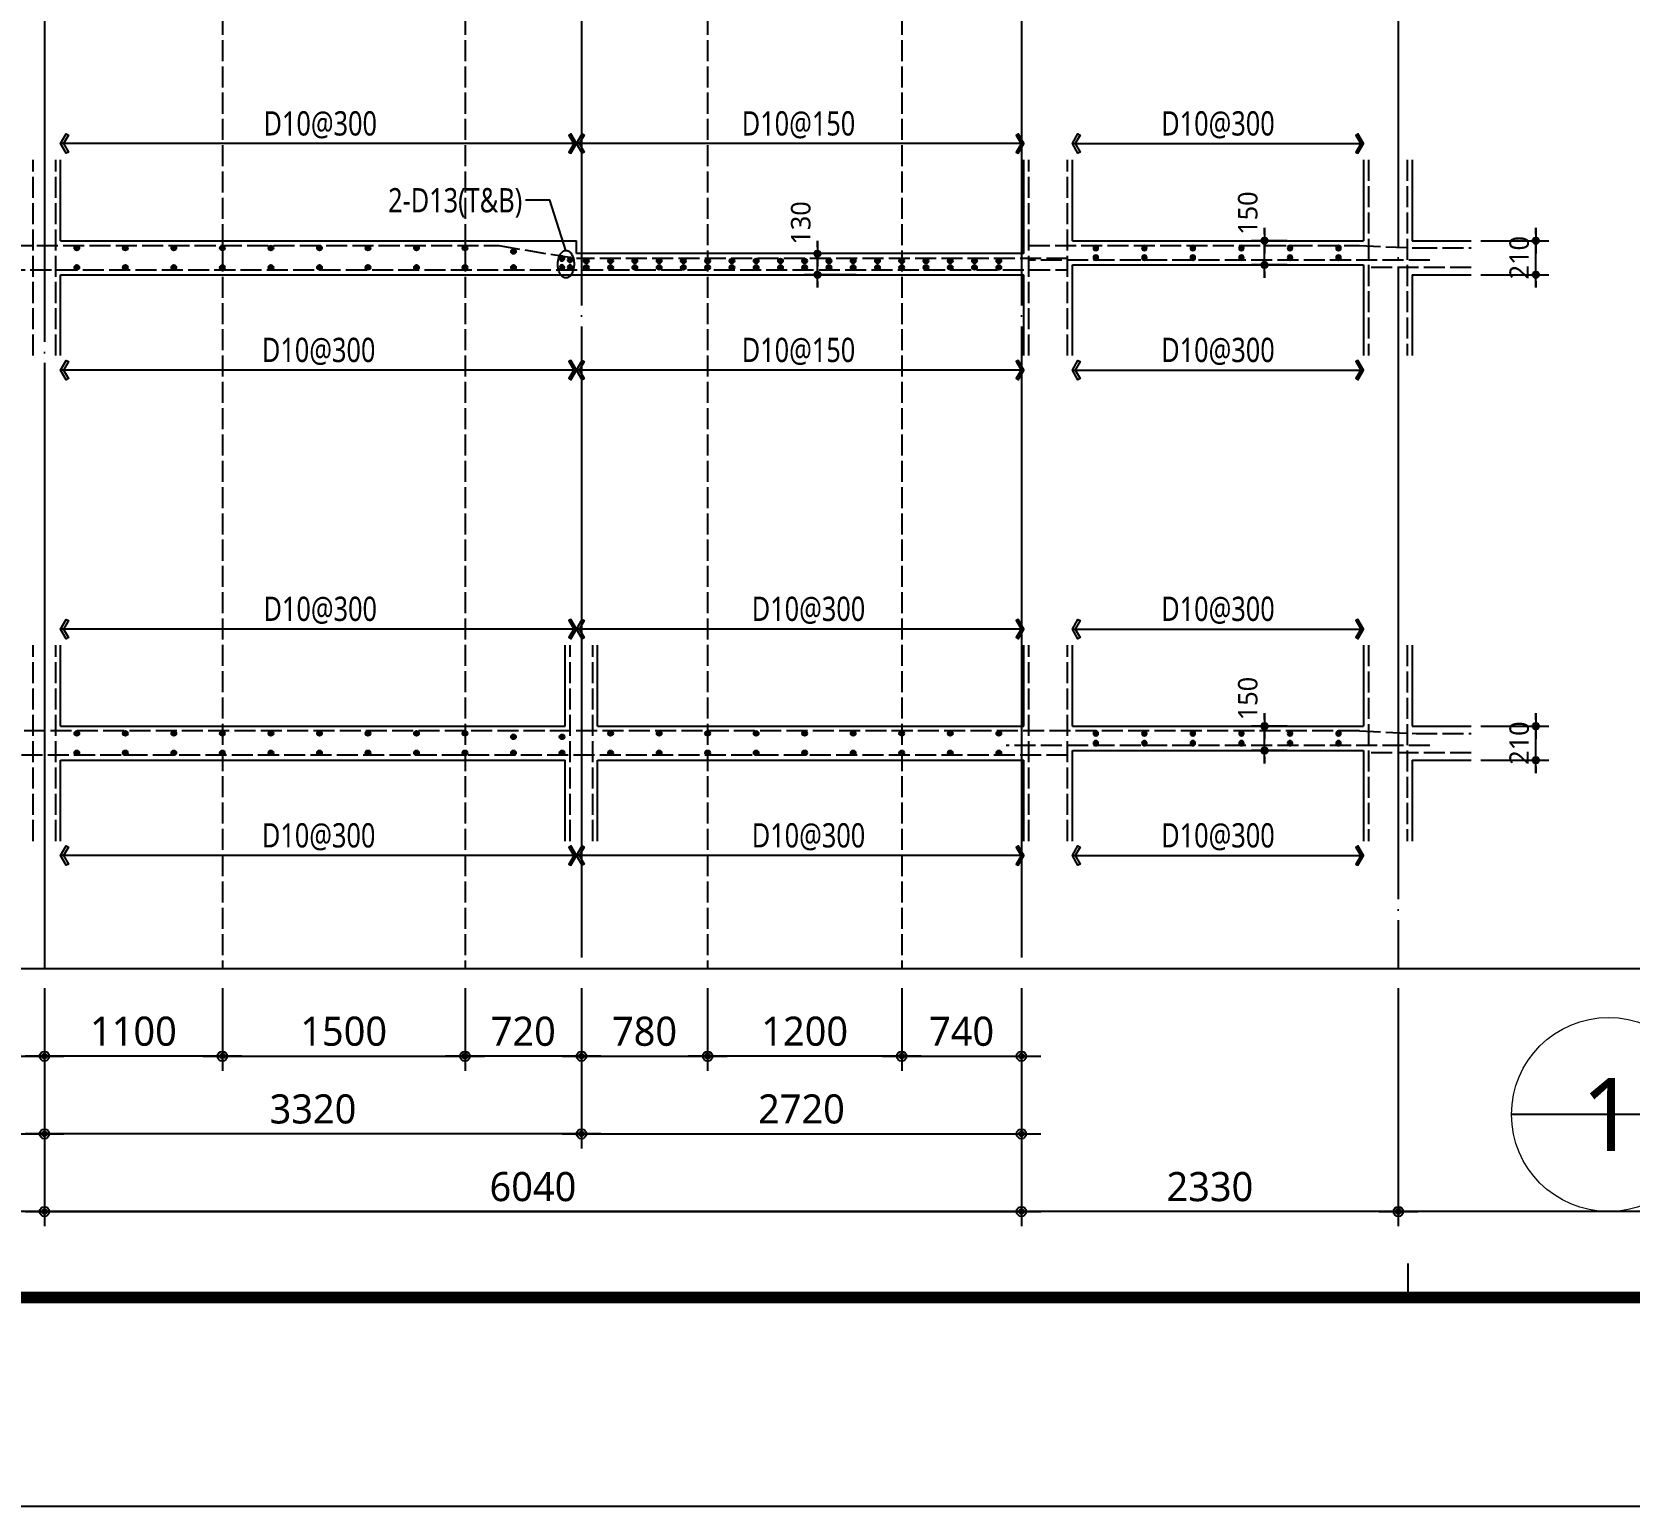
# Model space of a CAD drawing. Header units: millimetres. Extents: x 350420 to 672135, y -312840 to -44390.
# Drawn here: x 376323 to 386196, y -312840 to -303730 of the extents above; entities that cross this region are included whole.
import ezdxf
from ezdxf.enums import TextEntityAlignment as Align
from ezdxf.xclip import XClip

# ---------------------------------------------------------------- set-up
doc = ezdxf.new("R2010")
doc.units = ezdxf.units.MM
doc.header["$LTSCALE"] = 65
doc.header["$XCLIPFRAME"] = 0
doc.linetypes.add('CEN', pattern=[62, 60, -1, 0, -1])
doc.linetypes.add('HID', pattern=[2.5, 2, -0.5])
doc.layers.get('Defpoints').update_dxf_attribs({"color": 145})
for name, color, linetype in [('BAR', 2, 'Continuous'), ('BAR1', 3, 'Continuous'), ('BAR2', 3, 'HID'), ('BARR', 1, 'Continuous'), ('CEN', 1, 'CEN'), ('CEN1', 173, 'HID'), ('DIM', 7, 'Continuous'), ('FORM_고양장항A-1BL-S-성능$0$FORM', 7, 'Continuous'), ('LEADER', 7, 'Continuous'), ('T', 6, 'Continuous'), ('T1', 1, 'Continuous'), ('단면', 4, 'Continuous')]:
    doc.layers.add(name, color=color, linetype=linetype)
for name, color, linetype, plot in [('DEFPOINT', 144, 'Continuous', False), ('FORM_고양장항A-1BL-S-성능$0$DEFPOINT', 144, 'Continuous', False), ('XS-구조평면$0$GRID', 166, 'Continuous', False)]:
    doc.layers.add(name, color=color, linetype=linetype, plot=plot)
doc.layers.add('TEXT', color=3, linetype='Continuous', lineweight=9)
doc.styles.add('맑은고딕', font='malgun.ttf')
doc.dimstyles.new('DIM_40', dxfattribs={"dimscale": 40, "dimtxt": 3, "dimasz": 1, "dimexe": 2, "dimexo": 1.5, "dimgap": 1, "dimtad": 1, "dimdec": 0, "dimzin": 0, "dimdsep": 46, "dimtxsty": '맑은고딕', "dimblk1": 'DIMDOT', "dimblk2": 'DIMDOT', "dimsah": 1, "dimcen": 0.09, "dimdle": 2, "dimclrd": 7, "dimclre": 7, "dimclrt": 6, "dimadec": 0, "dimazin": 0, "dimtfac": 1, "dimtdec": 0, "dimtix": 1, "dimtmove": 2, "dimatfit": 3, "dimldrblk": 'DIMDOT', "dimfxl": 0, "dimtolj": 1, "dimtzin": 0, "dimarcsym": 0})
doc.dimstyles.new('DIM_60', dxfattribs={"dimscale": 60, "dimtxt": 3, "dimasz": 1, "dimexe": 1.5, "dimexo": 2, "dimgap": 1, "dimtad": 1, "dimdec": 0, "dimzin": 0, "dimdsep": 46, "dimtxsty": '맑은고딕', "dimblk1": 'DIMDOT', "dimblk2": 'DIMDOT', "dimsah": 1, "dimcen": 0.09, "dimdle": 2, "dimclrd": 7, "dimclre": 7, "dimclrt": 3, "dimadec": 0, "dimazin": 0, "dimtfac": 1, "dimtdec": 0, "dimtix": 1, "dimtmove": 2, "dimatfit": 3, "dimldrblk": 'DIMDOT', "dimfxl": 0, "dimtolj": 1, "dimtzin": 0, "dimarcsym": 0})

# ---------------------------------------------------------------- blocks, each defined once
blk = doc.blocks.new('XS-구조평면', base_point=(1093552.5, 0))
at = {"layer": 'XS-구조평면$0$GRID'}
blk.add_line((160000, 0), (160000, 560000), dxfattribs=at)
blk = doc.blocks.new('DIMDOT')
at = {"layer": 'DIM', "linetype": 'Continuous'}
blk.add_line((-2, 0), (2, 0), dxfattribs=at)
for radius in [0.5, 0.25]:
    blk.add_circle((0, 0), radius, dxfattribs=at)
blk = doc.blocks.new('*D1595')
at = {"layer": 'Defpoints', "color": 0, "linetype": 'Continuous', "transparency": 16777216}
for p in [(370360, -309520), (376400, -309520), (370360, -311020)]:
    blk.add_point(p, dxfattribs=at)
at = {"layer": 'DIM', "color": 7, "linetype": 'Continuous', "lineweight": -2, "transparency": 16777216}
for p, q in [((370360, -309640), (370360, -311110)), ((376400, -309640), (376400, -311110)), ((376340, -311020), (370420, -311020))]:
    blk.add_line(p, q, dxfattribs=at)
at = {"layer": 'DIM', "color": 7, "linetype": 'Continuous', "lineweight": -2, "transparency": 16777216, "xscale": 60, "yscale": 60, "zscale": 60, "rotation": 180}
blk.add_blockref('DIMDOT', (370360, -311020), dxfattribs=at)
at = {"layer": 'DIM', "color": 7, "linetype": 'Continuous', "lineweight": -2, "transparency": 16777216, "xscale": 60, "yscale": 60, "zscale": 60}
blk.add_blockref('DIMDOT', (376400, -311020), dxfattribs=at)
at = {"layer": 'DIM', "color": 3, "linetype": 'Continuous', "transparency": 16777216, "insert": (373380, -310867), "char_height": 180, "attachment_point": 5, "style": '맑은고딕'}
blk.add_mtext('\\A1;6040', dxfattribs=at)
blk = doc.blocks.new('*D1597')
at = {"layer": 'Defpoints', "color": 0, "linetype": 'Continuous', "transparency": 16777216}
for p in [(373080, -309520), (376400, -309520), (376400, -310540)]:
    blk.add_point(p, dxfattribs=at)
at = {"layer": 'DIM', "color": 7, "linetype": 'Continuous', "lineweight": -2, "transparency": 16777216}
for p, q in [((373080, -309640), (373080, -310630)), ((376400, -309640), (376400, -310630)), ((373140, -310540), (376340, -310540))]:
    blk.add_line(p, q, dxfattribs=at)
at = {"layer": 'DIM', "color": 7, "linetype": 'Continuous', "lineweight": -2, "transparency": 16777216, "xscale": 60, "yscale": 60, "zscale": 60, "rotation": 180}
blk.add_blockref('DIMDOT', (373080, -310540), dxfattribs=at)
at = {"layer": 'DIM', "color": 7, "linetype": 'Continuous', "lineweight": -2, "transparency": 16777216, "xscale": 60, "yscale": 60, "zscale": 60}
blk.add_blockref('DIMDOT', (376400, -310540), dxfattribs=at)
at = {"layer": 'DIM', "color": 3, "linetype": 'Continuous', "transparency": 16777216, "insert": (374740, -310387), "char_height": 180, "attachment_point": 5, "style": '맑은고딕'}
blk.add_mtext('\\A1;3320', dxfattribs=at)
blk = doc.blocks.new('*D1598')
at = {"layer": 'Defpoints', "color": 0, "linetype": 'Continuous', "transparency": 16777216}
for p in [(376400, -309520), (382440, -309520), (382440, -311020)]:
    blk.add_point(p, dxfattribs=at)
at = {"layer": 'DIM', "color": 7, "linetype": 'Continuous', "lineweight": -2, "transparency": 16777216}
for p, q in [((376400, -309640), (376400, -311110)), ((382440, -309640), (382440, -311110)), ((376460, -311020), (382380, -311020))]:
    blk.add_line(p, q, dxfattribs=at)
at = {"layer": 'DIM', "color": 7, "linetype": 'Continuous', "lineweight": -2, "transparency": 16777216, "xscale": 60, "yscale": 60, "zscale": 60, "rotation": 180}
blk.add_blockref('DIMDOT', (376400, -311020), dxfattribs=at)
at = {"layer": 'DIM', "color": 7, "linetype": 'Continuous', "lineweight": -2, "transparency": 16777216, "xscale": 60, "yscale": 60, "zscale": 60}
blk.add_blockref('DIMDOT', (382440, -311020), dxfattribs=at)
at = {"layer": 'DIM', "color": 3, "linetype": 'Continuous', "transparency": 16777216, "insert": (379420, -310867), "char_height": 180, "attachment_point": 5, "style": '맑은고딕'}
blk.add_mtext('\\A1;6040', dxfattribs=at)
blk = doc.blocks.new('*D1599')
at = {"layer": 'Defpoints', "color": 0, "linetype": 'Continuous', "transparency": 16777216}
for p in [(379720, -309520), (382440, -309520), (382440, -310540)]:
    blk.add_point(p, dxfattribs=at)
at = {"layer": 'DIM', "color": 7, "linetype": 'Continuous', "lineweight": -2, "transparency": 16777216}
for p, q in [((379720, -309640), (379720, -310630)), ((382440, -309640), (382440, -310630)), ((379780, -310540), (382380, -310540))]:
    blk.add_line(p, q, dxfattribs=at)
at = {"layer": 'DIM', "color": 7, "linetype": 'Continuous', "lineweight": -2, "transparency": 16777216, "xscale": 60, "yscale": 60, "zscale": 60, "rotation": 180}
blk.add_blockref('DIMDOT', (379720, -310540), dxfattribs=at)
at = {"layer": 'DIM', "color": 7, "linetype": 'Continuous', "lineweight": -2, "transparency": 16777216, "xscale": 60, "yscale": 60, "zscale": 60}
blk.add_blockref('DIMDOT', (382440, -310540), dxfattribs=at)
at = {"layer": 'DIM', "color": 3, "linetype": 'Continuous', "transparency": 16777216, "insert": (381080, -310387), "char_height": 180, "attachment_point": 5, "style": '맑은고딕'}
blk.add_mtext('\\A1;2720', dxfattribs=at)
blk = doc.blocks.new('*D1600')
at = {"layer": 'Defpoints', "color": 0, "linetype": 'Continuous', "transparency": 16777216}
for p in [(376400, -309520), (379720, -309520), (376400, -310540)]:
    blk.add_point(p, dxfattribs=at)
at = {"layer": 'DIM', "color": 7, "linetype": 'Continuous', "lineweight": -2, "transparency": 16777216}
for p, q in [((376400, -309640), (376400, -310630)), ((379720, -309640), (379720, -310630)), ((379660, -310540), (376460, -310540))]:
    blk.add_line(p, q, dxfattribs=at)
at = {"layer": 'DIM', "color": 7, "linetype": 'Continuous', "lineweight": -2, "transparency": 16777216, "xscale": 60, "yscale": 60, "zscale": 60, "rotation": 180}
blk.add_blockref('DIMDOT', (376400, -310540), dxfattribs=at)
at = {"layer": 'DIM', "color": 7, "linetype": 'Continuous', "lineweight": -2, "transparency": 16777216, "xscale": 60, "yscale": 60, "zscale": 60}
blk.add_blockref('DIMDOT', (379720, -310540), dxfattribs=at)
at = {"layer": 'DIM', "color": 3, "linetype": 'Continuous', "transparency": 16777216, "insert": (378060, -310387), "char_height": 180, "attachment_point": 5, "style": '맑은고딕'}
blk.add_mtext('\\A1;3320', dxfattribs=at)
blk = doc.blocks.new('*D1601')
at = {"layer": 'Defpoints', "color": 0, "linetype": 'Continuous', "transparency": 16777216}
for p in [(382440, -309520), (384770, -309520), (382440, -311020)]:
    blk.add_point(p, dxfattribs=at)
at = {"layer": 'DIM', "color": 7, "linetype": 'Continuous', "lineweight": -2, "transparency": 16777216}
for p, q in [((382440, -309640), (382440, -311110)), ((384770, -309640), (384770, -311110)), ((384710, -311020), (382500, -311020))]:
    blk.add_line(p, q, dxfattribs=at)
at = {"layer": 'DIM', "color": 7, "linetype": 'Continuous', "lineweight": -2, "transparency": 16777216, "xscale": 60, "yscale": 60, "zscale": 60, "rotation": 180}
blk.add_blockref('DIMDOT', (382440, -311020), dxfattribs=at)
at = {"layer": 'DIM', "color": 7, "linetype": 'Continuous', "lineweight": -2, "transparency": 16777216, "xscale": 60, "yscale": 60, "zscale": 60}
blk.add_blockref('DIMDOT', (384770, -311020), dxfattribs=at)
at = {"layer": 'DIM', "color": 3, "linetype": 'Continuous', "transparency": 16777216, "insert": (383605, -310867), "char_height": 180, "attachment_point": 5, "style": '맑은고딕'}
blk.add_mtext('\\A1;2330', dxfattribs=at)
blk = doc.blocks.new('*D1642')
at = {"layer": 'Defpoints', "color": 0, "transparency": 16777216}
for p in [(385220, -308020), (385620, -308020), (385220, -308230)]:
    blk.add_point(p, dxfattribs=at)
at = {"layer": 'DIM', "color": 7, "lineweight": -2, "transparency": 16777216}
for p, q in [((385620, -307980), (385620, -307940)), ((385280, -308020), (385700, -308020)), ((385620, -308230), (385620, -308020)), ((385280, -308230), (385700, -308230)), ((385620, -308270), (385620, -308310))]:
    blk.add_line(p, q, dxfattribs=at)
at = {"layer": 'DIM', "color": 7, "lineweight": -2, "transparency": 16777216, "xscale": 40, "yscale": 40, "zscale": 40}
for p, rotation in [((385620, -308020), 270), ((385620, -308230), 90)]:
    blk.add_blockref('DIMDOT', p, dxfattribs=dict(at, rotation=rotation))
at = {"layer": 'DIM', "color": 6, "transparency": 16777216, "insert": (385517.6, -308125), "char_height": 120, "attachment_point": 5, "rotation": 90, "style": '맑은고딕'}
blk.add_mtext('\\A1;210', dxfattribs=at)
blk = doc.blocks.new('*D1644')
at = {"layer": 'Defpoints', "color": 0, "transparency": 16777216}
for p in [(385220, -305020), (385620, -305020), (385220, -305230)]:
    blk.add_point(p, dxfattribs=at)
at = {"layer": 'DIM', "color": 7, "lineweight": -2, "transparency": 16777216}
for p, q in [((385620, -304980), (385620, -304940)), ((385280, -305020), (385700, -305020)), ((385620, -305230), (385620, -305020)), ((385280, -305230), (385700, -305230)), ((385620, -305270), (385620, -305310))]:
    blk.add_line(p, q, dxfattribs=at)
at = {"layer": 'DIM', "color": 7, "lineweight": -2, "transparency": 16777216, "xscale": 40, "yscale": 40, "zscale": 40}
for p, rotation in [((385620, -305020), 270), ((385620, -305230), 90)]:
    blk.add_blockref('DIMDOT', p, dxfattribs=dict(at, rotation=rotation))
at = {"layer": 'DIM', "color": 6, "transparency": 16777216, "insert": (385517.6, -305125), "char_height": 120, "attachment_point": 5, "rotation": 90, "style": '맑은고딕'}
blk.add_mtext('\\A1;210', dxfattribs=at)
blk = doc.blocks.new('*D1645')
at = {"layer": 'Defpoints', "color": 0, "transparency": 16777216}
for p in [(383942.1, -305020), (384142.1, -305020), (384142.1, -305170)]:
    blk.add_point(p, dxfattribs=at)
at = {"layer": 'DIM', "color": 7, "lineweight": -2, "transparency": 16777216}
for p, q in [((383942.1, -304980), (383942.1, -304940)), ((384082.1, -305020), (383862.1, -305020)), ((383942.1, -305170), (383942.1, -305020)), ((384082.1, -305170), (383862.1, -305170)), ((383942.1, -305210), (383942.1, -305250))]:
    blk.add_line(p, q, dxfattribs=at)
at = {"layer": 'DIM', "color": 7, "lineweight": -2, "transparency": 16777216, "xscale": 40, "yscale": 40, "zscale": 40}
for p, rotation in [((383942.1, -305020), 270), ((383942.1, -305170), 90)]:
    blk.add_blockref('DIMDOT', p, dxfattribs=dict(at, rotation=rotation))
at = {"layer": 'DIM', "color": 6, "transparency": 16777216, "insert": (383839.8, -304849.6), "char_height": 120, "attachment_point": 5, "rotation": 90, "style": '맑은고딕'}
blk.add_mtext('\\A1;150', dxfattribs=at)
blk = doc.blocks.new('BAR')
at = {"layer": 'BARR'}
h = blk.add_hatch(color=256, dxfattribs=at)
edge = h.paths.add_edge_path()
edge.add_arc((0, 0), 15, 0, 360)
blk.add_circle((0, 0), 15, dxfattribs=at)
blk = doc.blocks.new('보강근')
at = {"layer": 'BAR1'}
h = blk.add_hatch(color=256, dxfattribs=at)
edge = h.paths.add_edge_path()
edge.add_arc((0, 0), 15, 0, 360)
blk.add_circle((0, 0), 15, dxfattribs=at)
blk = doc.blocks.new('*D1676')
at = {"layer": 'Defpoints', "color": 0, "linetype": 'Continuous', "transparency": 16777216}
for p in [(379720, -309520), (380500, -309520), (380500, -310060)]:
    blk.add_point(p, dxfattribs=at)
at = {"layer": 'DIM', "color": 7, "linetype": 'Continuous', "lineweight": -2, "transparency": 16777216}
for p, q in [((379720, -309640), (379720, -310150)), ((380500, -309640), (380500, -310150)), ((379780, -310060), (380440, -310060))]:
    blk.add_line(p, q, dxfattribs=at)
at = {"layer": 'DIM', "color": 7, "linetype": 'Continuous', "lineweight": -2, "transparency": 16777216, "xscale": 60, "yscale": 60, "zscale": 60, "rotation": 180}
blk.add_blockref('DIMDOT', (379720, -310060), dxfattribs=at)
at = {"layer": 'DIM', "color": 7, "linetype": 'Continuous', "lineweight": -2, "transparency": 16777216, "xscale": 60, "yscale": 60, "zscale": 60}
blk.add_blockref('DIMDOT', (380500, -310060), dxfattribs=at)
at = {"layer": 'DIM', "color": 3, "linetype": 'Continuous', "transparency": 16777216, "insert": (380110, -309907), "char_height": 180, "attachment_point": 5, "style": '맑은고딕'}
blk.add_mtext('\\A1;780', dxfattribs=at)
blk = doc.blocks.new('*D1677')
at = {"layer": 'Defpoints', "color": 0, "linetype": 'Continuous', "transparency": 16777216}
for p in [(380500, -309520), (381700, -309520), (380500, -310060)]:
    blk.add_point(p, dxfattribs=at)
at = {"layer": 'DIM', "color": 7, "linetype": 'Continuous', "lineweight": -2, "transparency": 16777216}
for p, q in [((380500, -309640), (380500, -310150)), ((381700, -309640), (381700, -310150)), ((381640, -310060), (380560, -310060))]:
    blk.add_line(p, q, dxfattribs=at)
at = {"layer": 'DIM', "color": 7, "linetype": 'Continuous', "lineweight": -2, "transparency": 16777216, "xscale": 60, "yscale": 60, "zscale": 60, "rotation": 180}
blk.add_blockref('DIMDOT', (380500, -310060), dxfattribs=at)
at = {"layer": 'DIM', "color": 7, "linetype": 'Continuous', "lineweight": -2, "transparency": 16777216, "xscale": 60, "yscale": 60, "zscale": 60}
blk.add_blockref('DIMDOT', (381700, -310060), dxfattribs=at)
at = {"layer": 'DIM', "color": 3, "linetype": 'Continuous', "transparency": 16777216, "insert": (381100, -309906.5), "char_height": 180, "attachment_point": 5, "style": '맑은고딕'}
blk.add_mtext('\\A1;1200', dxfattribs=at)
blk = doc.blocks.new('*D1678')
at = {"layer": 'Defpoints', "color": 0, "linetype": 'Continuous', "transparency": 16777216}
for p in [(381700, -309520), (382440, -309520), (382440, -310060)]:
    blk.add_point(p, dxfattribs=at)
at = {"layer": 'DIM', "color": 7, "linetype": 'Continuous', "lineweight": -2, "transparency": 16777216}
for p, q in [((381700, -309640), (381700, -310150)), ((382440, -309640), (382440, -310150)), ((381760, -310060), (382380, -310060))]:
    blk.add_line(p, q, dxfattribs=at)
at = {"layer": 'DIM', "color": 7, "linetype": 'Continuous', "lineweight": -2, "transparency": 16777216, "xscale": 60, "yscale": 60, "zscale": 60, "rotation": 180}
blk.add_blockref('DIMDOT', (381700, -310060), dxfattribs=at)
at = {"layer": 'DIM', "color": 7, "linetype": 'Continuous', "lineweight": -2, "transparency": 16777216, "xscale": 60, "yscale": 60, "zscale": 60}
blk.add_blockref('DIMDOT', (382440, -310060), dxfattribs=at)
at = {"layer": 'DIM', "color": 3, "linetype": 'Continuous', "transparency": 16777216, "insert": (382070, -309907), "char_height": 180, "attachment_point": 5, "style": '맑은고딕'}
blk.add_mtext('\\A1;740', dxfattribs=at)
blk = doc.blocks.new('*D1679')
at = {"layer": 'Defpoints', "color": 0, "linetype": 'Continuous', "transparency": 16777216}
for p in [(379000, -309520), (379720, -309520), (379000, -310060)]:
    blk.add_point(p, dxfattribs=at)
at = {"layer": 'DIM', "color": 7, "linetype": 'Continuous', "lineweight": -2, "transparency": 16777216}
for p, q in [((379000, -309640), (379000, -310150)), ((379720, -309640), (379720, -310150)), ((379660, -310060), (379060, -310060))]:
    blk.add_line(p, q, dxfattribs=at)
at = {"layer": 'DIM', "color": 7, "linetype": 'Continuous', "lineweight": -2, "transparency": 16777216, "xscale": 60, "yscale": 60, "zscale": 60, "rotation": 180}
blk.add_blockref('DIMDOT', (379000, -310060), dxfattribs=at)
at = {"layer": 'DIM', "color": 7, "linetype": 'Continuous', "lineweight": -2, "transparency": 16777216, "xscale": 60, "yscale": 60, "zscale": 60}
blk.add_blockref('DIMDOT', (379720, -310060), dxfattribs=at)
at = {"layer": 'DIM', "color": 3, "linetype": 'Continuous', "transparency": 16777216, "insert": (379360, -309907), "char_height": 180, "attachment_point": 5, "style": '맑은고딕'}
blk.add_mtext('\\A1;720', dxfattribs=at)
blk = doc.blocks.new('*D1680')
at = {"layer": 'Defpoints', "color": 0, "linetype": 'Continuous', "transparency": 16777216}
for p in [(377500, -309520), (379000, -309520), (379000, -310060)]:
    blk.add_point(p, dxfattribs=at)
at = {"layer": 'DIM', "color": 7, "linetype": 'Continuous', "lineweight": -2, "transparency": 16777216}
for p, q in [((377500, -309640), (377500, -310150)), ((379000, -309640), (379000, -310150)), ((377560, -310060), (378940, -310060))]:
    blk.add_line(p, q, dxfattribs=at)
at = {"layer": 'DIM', "color": 7, "linetype": 'Continuous', "lineweight": -2, "transparency": 16777216, "xscale": 60, "yscale": 60, "zscale": 60, "rotation": 180}
blk.add_blockref('DIMDOT', (377500, -310060), dxfattribs=at)
at = {"layer": 'DIM', "color": 7, "linetype": 'Continuous', "lineweight": -2, "transparency": 16777216, "xscale": 60, "yscale": 60, "zscale": 60}
blk.add_blockref('DIMDOT', (379000, -310060), dxfattribs=at)
at = {"layer": 'DIM', "color": 3, "linetype": 'Continuous', "transparency": 16777216, "insert": (378250, -309906.5), "char_height": 180, "attachment_point": 5, "style": '맑은고딕'}
blk.add_mtext('\\A1;1500', dxfattribs=at)
blk = doc.blocks.new('*D1681')
at = {"layer": 'Defpoints', "color": 0, "linetype": 'Continuous', "transparency": 16777216}
for p in [(376400, -309520), (377500, -309520), (376400, -310060)]:
    blk.add_point(p, dxfattribs=at)
at = {"layer": 'DIM', "color": 7, "linetype": 'Continuous', "lineweight": -2, "transparency": 16777216}
for p, q in [((376400, -309640), (376400, -310150)), ((377500, -309640), (377500, -310150)), ((377440, -310060), (376460, -310060))]:
    blk.add_line(p, q, dxfattribs=at)
at = {"layer": 'DIM', "color": 7, "linetype": 'Continuous', "lineweight": -2, "transparency": 16777216, "xscale": 60, "yscale": 60, "zscale": 60, "rotation": 180}
blk.add_blockref('DIMDOT', (376400, -310060), dxfattribs=at)
at = {"layer": 'DIM', "color": 7, "linetype": 'Continuous', "lineweight": -2, "transparency": 16777216, "xscale": 60, "yscale": 60, "zscale": 60}
blk.add_blockref('DIMDOT', (377500, -310060), dxfattribs=at)
at = {"layer": 'DIM', "color": 3, "linetype": 'Continuous', "transparency": 16777216, "insert": (376950, -309906.5), "char_height": 180, "attachment_point": 5, "style": '맑은고딕'}
blk.add_mtext('\\A1;1100', dxfattribs=at)
blk = doc.blocks.new('*D1687')
at = {"layer": 'Defpoints', "color": 0, "linetype": 'Continuous', "transparency": 16777216}
for p in [(375400, -309520), (376400, -309520), (376400, -310060)]:
    blk.add_point(p, dxfattribs=at)
at = {"layer": 'DIM', "color": 7, "linetype": 'Continuous', "lineweight": -2, "transparency": 16777216}
for p, q in [((375400, -309640), (375400, -310150)), ((376400, -309640), (376400, -310150)), ((375460, -310060), (376340, -310060))]:
    blk.add_line(p, q, dxfattribs=at)
at = {"layer": 'DIM', "color": 7, "linetype": 'Continuous', "lineweight": -2, "transparency": 16777216, "xscale": 60, "yscale": 60, "zscale": 60, "rotation": 180}
blk.add_blockref('DIMDOT', (375400, -310060), dxfattribs=at)
at = {"layer": 'DIM', "color": 7, "linetype": 'Continuous', "lineweight": -2, "transparency": 16777216, "xscale": 60, "yscale": 60, "zscale": 60}
blk.add_blockref('DIMDOT', (376400, -310060), dxfattribs=at)
at = {"layer": 'DIM', "color": 3, "linetype": 'Continuous', "transparency": 16777216, "insert": (375900, -309906.5), "char_height": 180, "attachment_point": 5, "style": '맑은고딕'}
blk.add_mtext('\\A1;1000', dxfattribs=at)
blk = doc.blocks.new('*D1693')
at = {"layer": 'Defpoints', "color": 0, "transparency": 16777216}
for p in [(381178.4, -305100), (381478.4, -305100), (381478.4, -305230)]:
    blk.add_point(p, dxfattribs=at)
at = {"layer": 'DIM', "color": 7, "lineweight": -2, "transparency": 16777216}
for p, q in [((381418.4, -305100), (381098.4, -305100)), ((381178.4, -305060), (381178.4, -305020)), ((381178.4, -305230), (381178.4, -305100)), ((381418.4, -305230), (381098.4, -305230)), ((381178.4, -305270), (381178.4, -305310))]:
    blk.add_line(p, q, dxfattribs=at)
at = {"layer": 'DIM', "color": 7, "lineweight": -2, "transparency": 16777216, "xscale": 40, "yscale": 40, "zscale": 40}
for p, rotation in [((381178.4, -305100), 270), ((381178.4, -305230), 90)]:
    blk.add_blockref('DIMDOT', p, dxfattribs=dict(at, rotation=rotation))
at = {"layer": 'DIM', "color": 6, "transparency": 16777216, "insert": (381076, -304910.3), "char_height": 120, "attachment_point": 5, "rotation": 90, "style": '맑은고딕'}
blk.add_mtext('\\A1;130', dxfattribs=at)
blk = doc.blocks.new('*D1694')
at = {"layer": 'Defpoints', "color": 0, "transparency": 16777216}
for p in [(383942.1, -308020), (384142.1, -308020), (384142.1, -308170)]:
    blk.add_point(p, dxfattribs=at)
at = {"layer": 'DIM', "color": 7, "lineweight": -2, "transparency": 16777216}
for p, q in [((383942.1, -307980), (383942.1, -307940)), ((384082.1, -308020), (383862.1, -308020)), ((383942.1, -308170), (383942.1, -308020)), ((384082.1, -308170), (383862.1, -308170)), ((383942.1, -308210), (383942.1, -308250))]:
    blk.add_line(p, q, dxfattribs=at)
at = {"layer": 'DIM', "color": 7, "lineweight": -2, "transparency": 16777216, "xscale": 40, "yscale": 40, "zscale": 40}
for p, rotation in [((383942.1, -308020), 270), ((383942.1, -308170), 90)]:
    blk.add_blockref('DIMDOT', p, dxfattribs=dict(at, rotation=rotation))
at = {"layer": 'DIM', "color": 6, "transparency": 16777216, "insert": (383839.8, -307849.6), "char_height": 120, "attachment_point": 5, "rotation": 90, "style": '맑은고딕'}
blk.add_mtext('\\A1;150', dxfattribs=at)
blk = doc.blocks.new('FORM_고양장항A-1BL-S-성능')
at = {"layer": 'FORM_고양장항A-1BL-S-성능$0$DEFPOINT', "color": 1}
blk.add_line((573.5, 22), (573.5, 25), dxfattribs=at)
at = {"layer": 'FORM_고양장항A-1BL-S-성능$0$DEFPOINT'}
blk.add_lwpolyline([(0, 594), (0, 0), (841, 0), (841, 594), (0, 594)], dxfattribs=at)
at = {"layer": 'FORM_고양장항A-1BL-S-성능$0$FORM'}
for points in [[(25, 573), (25, 21), (757, 21), (757, 573)], [(26, 572), (26, 22), (756, 22), (756, 572)]]:
    blk.add_lwpolyline(points, close=True, dxfattribs=at)
at = {"layer": 'FORM_고양장항A-1BL-S-성능$0$FORM', "const_width": 1}
blk.add_lwpolyline([(25.5, 572.5), (25.5, 21.5), (756.5, 21.5), (756.5, 572.5)], close=True, dxfattribs=at)

msp = doc.modelspace()

# ---------------------------------------------------------------- linework, layer by layer
at = {"layer": 'BAR2'}
for p, q in [((376330, -305730), (376330, -304520)), ((376470, -305730), (376470, -304520)), ((382485, -305730), (382485, -304520)), ((382725, -305730), (382725, -304520)), ((384585, -304520), (384585, -305730)), ((384825, -304520), (384825, -305730)), ((373591, -305050), (379209, -305050)), ((379209, -305050), (379689, -305130)), ((382485, -305050), (384530, -305050)), ((384530, -305050), (384880, -305065)), ((384880, -305065), (385220, -305065)), ((357950, -305200), (382725, -305200)), ((382725, -305130), (379689, -305130)), ((384965, -305140), (382485, -305140)), ((385220, -305185), (384585, -305185)), ((376330, -308730), (376330, -307520)), ((376470, -308730), (376470, -307520)), ((379650, -308730), (379650, -307520)), ((379790, -308730), (379790, -307520)), ((382485, -308730), (382485, -307520)), ((382725, -308730), (382725, -307520)), ((384585, -307520), (384585, -308730)), ((384825, -307520), (384825, -308730)), ((384530, -308050), (357950, -308050)), ((384530, -308050), (384880, -308065)), ((384880, -308065), (385220, -308065)), ((384965, -308140), (382345, -308140)), ((382725, -308200), (357950, -308200)), ((385220, -308185), (384585, -308185))]:
    msp.add_line(p, q, dxfattribs=at)
at = {"layer": 'CEN'}
for p, q in [((376400, -281595), (376400, -309520)), ((384770, -301160), (384770, -309520)), ((379720, -301520), (379720, -309520)), ((382440, -301520), (382440, -309520))]:
    msp.add_line(p, q, dxfattribs=at)
at = {"layer": 'CEN1'}
for p, q in [((377500, -299230), (377500, -309520)), ((379000, -299230), (379000, -309520)), ((380500, -299230), (380500, -309520)), ((381700, -299230), (381700, -309520))]:
    msp.add_line(p, q, dxfattribs=at)
at = {"layer": 'DEFPOINT'}
msp.add_line((394470, -310420), (385470, -310420), dxfattribs=at)
for points in [[(354980, -280095), (393020, -280095), (393020, -311020), (354980, -311020)], [(356780, -281595), (391220, -281595), (391220, -309520), (356780, -309520)]]:
    msp.add_lwpolyline(points, close=True, dxfattribs=at)
at = {"layer": 'LEADER'}
for points in [[(379689, -304420), (379654.4, -304360), (379641.4, -304367.5), (379671.7, -304420), (379641.4, -304472.5), (379654.4, -304480), (379689, -304420), (376500, -304420), (376534.6, -304360), (376547.6, -304367.5), (376517.3, -304420), (376547.6, -304472.5), (376534.6, -304480), (376500, -304420)], [(382455, -304420), (382420.4, -304360), (382407.4, -304367.5), (382437.7, -304420), (382407.4, -304472.5), (382420.4, -304480), (382455, -304420), (379689, -304420), (379723.6, -304360), (379736.6, -304367.5), (379706.3, -304420), (379736.6, -304472.5), (379723.6, -304480), (379689, -304420)], [(382755, -304420), (382789.6, -304360), (382802.6, -304367.5), (382772.3, -304420), (382802.6, -304472.5), (382789.6, -304480), (382755, -304420), (384555, -304420), (384520.4, -304360), (384507.4, -304367.5), (384537.7, -304420), (384507.4, -304472.5), (384520.4, -304480), (384555, -304420)], [(379624, -305080), (379524, -304770), (379374, -304770)], [(379689, -305820), (379654.4, -305760), (379641.4, -305767.5), (379671.7, -305820), (379641.4, -305872.5), (379654.4, -305880), (379689, -305820), (376500, -305820), (376534.6, -305760), (376547.6, -305767.5), (376517.3, -305820), (376547.6, -305872.5), (376534.6, -305880), (376500, -305820)], [(382455, -305820), (382420.4, -305760), (382407.4, -305767.5), (382437.7, -305820), (382407.4, -305872.5), (382420.4, -305880), (382455, -305820), (379689, -305820), (379723.6, -305760), (379736.6, -305767.5), (379706.3, -305820), (379736.6, -305872.5), (379723.6, -305880), (379689, -305820)], [(382755, -305820), (382789.6, -305760), (382802.6, -305767.5), (382772.3, -305820), (382802.6, -305872.5), (382789.6, -305880), (382755, -305820), (384555, -305820), (384520.4, -305760), (384507.4, -305767.5), (384537.7, -305820), (384507.4, -305872.5), (384520.4, -305880), (384555, -305820)], [(379689, -307420), (379654.4, -307360), (379641.4, -307367.5), (379671.7, -307420), (379641.4, -307472.5), (379654.4, -307480), (379689, -307420), (376500, -307420), (376534.6, -307360), (376547.6, -307367.5), (376517.3, -307420), (376547.6, -307472.5), (376534.6, -307480), (376500, -307420)], [(382455, -307420), (382420.4, -307360), (382407.4, -307367.5), (382437.7, -307420), (382407.4, -307472.5), (382420.4, -307480), (382455, -307420), (379689, -307420), (379723.6, -307360), (379736.6, -307367.5), (379706.3, -307420), (379736.6, -307472.5), (379723.6, -307480), (379689, -307420)], [(382755, -307420), (382789.6, -307360), (382802.6, -307367.5), (382772.3, -307420), (382802.6, -307472.5), (382789.6, -307480), (382755, -307420), (384555, -307420), (384520.4, -307360), (384507.4, -307367.5), (384537.7, -307420), (384507.4, -307472.5), (384520.4, -307480), (384555, -307420)], [(382755, -307420), (382789.6, -307360), (382802.6, -307367.5), (382772.3, -307420), (382802.6, -307472.5), (382789.6, -307480), (382755, -307420), (384555, -307420), (384520.4, -307360), (384507.4, -307367.5), (384537.7, -307420), (384507.4, -307472.5), (384520.4, -307480), (384555, -307420)], [(379689, -308820), (379654.4, -308760), (379641.4, -308767.5), (379671.7, -308820), (379641.4, -308872.5), (379654.4, -308880), (379689, -308820), (376500, -308820), (376534.6, -308760), (376547.6, -308767.5), (376517.3, -308820), (376547.6, -308872.5), (376534.6, -308880), (376500, -308820)], [(382455, -308820), (382420.4, -308760), (382407.4, -308767.5), (382437.7, -308820), (382407.4, -308872.5), (382420.4, -308880), (382455, -308820), (379689, -308820), (379723.6, -308760), (379736.6, -308767.5), (379706.3, -308820), (379736.6, -308872.5), (379723.6, -308880), (379689, -308820)], [(382755, -308820), (382789.6, -308760), (382802.6, -308767.5), (382772.3, -308820), (382802.6, -308872.5), (382789.6, -308880), (382755, -308820), (384555, -308820), (384520.4, -308760), (384507.4, -308767.5), (384537.7, -308820), (384507.4, -308872.5), (384520.4, -308880), (384555, -308820)]]:
    msp.add_lwpolyline(points, dxfattribs=at)
msp.add_open_spline([(379624, -305080), (379622, -305080), (379620, -305080.2), (379616, -305080.9), (379614.1, -305081.5), (379610.4, -305082.9), (379608.6, -305083.7), (379605.2, -305085.7), (379603.6, -305086.8), (379600.5, -305089.2), (379599, -305090.5), (379594.8, -305094.7), (379592.3, -305098), (379587.7, -305105), (379585.7, -305108.8), (379582.2, -305116.9), (379580.6, -305121.2), (379578, -305130.1), (379577, -305134.7), (379574.6, -305148.7), (379573.9, -305158.3), (379574.2, -305175.7), (379574.9, -305183.6), (379577.4, -305197.3), (379578.9, -305203.3), (379582.7, -305214.6), (379585, -305219.9), (379589.6, -305228), (379591.6, -305231.1), (379596.2, -305236.7), (379598.7, -305239.3), (379603.4, -305243.1), (379605.4, -305244.5), (379609.8, -305246.9), (379612.1, -305247.9), (379617, -305249.3), (379619.5, -305249.8), (379624.6, -305250.1), (379627.2, -305249.9), (379632.3, -305249), (379634.7, -305248.3), (379639.3, -305246.4), (379641.5, -305245.1), (379645.6, -305242.4), (379647.6, -305240.8), (379651.2, -305237.4), (379652.8, -305235.5), (379656, -305231.6), (379657.4, -305229.5), (379661.2, -305223.4), (379663.2, -305219.3), (379666.8, -305210.4), (379668.4, -305205.7), (379670.9, -305195.9), (379671.9, -305190.8), (379673.9, -305175.9), (379674.3, -305165.8), (379673.3, -305148.6), (379672.3, -305141.4), (379669.4, -305127.5), (379667.4, -305120.9), (379663.2, -305110.6), (379661.2, -305106.7), (379656.7, -305099.4), (379654.2, -305096), (379649.5, -305090.9), (379647.5, -305089.1), (379643, -305085.8), (379640.7, -305084.3), (379636.1, -305082.2), (379633.9, -305081.5), (379629.5, -305080.4), (379627.2, -305080.1), (379624.6, -305080), (379624.3, -305080), (379624, -305080)], degree=3, knots=[0, 0, 0, 0, 0.093095, 0.093095, 0.18619, 0.18619, 0.279285, 0.279285, 0.372379, 0.372379, 0.465474, 0.465474, 0.658292, 0.658292, 0.85111, 0.85111, 1.043928, 1.043928, 1.236746, 1.236746, 1.607611, 1.607611, 1.912902, 1.912902, 2.164337, 2.164337, 2.415772, 2.415772, 2.586465, 2.586465, 2.757158, 2.757158, 2.875494, 2.875494, 2.99383, 2.99383, 3.112166, 3.112166, 3.230502, 3.230502, 3.348839, 3.348839, 3.467175, 3.467175, 3.585511, 3.585511, 3.703847, 3.703847, 3.822183, 3.822183, 4.029371, 4.029371, 4.236558, 4.236558, 4.443745, 4.443745, 4.829553, 4.829553, 5.115182, 5.115182, 5.400811, 5.400811, 5.597055, 5.597055, 5.7933, 5.7933, 5.925153, 5.925153, 6.057006, 6.057006, 6.163076, 6.163076, 6.269147, 6.269147, 6.283185, 6.283185, 6.283185, 6.283185], dxfattribs=at)
at = {"layer": 'TEXT'}
msp.add_circle((386070, -310420), 600, dxfattribs=at)
at = {"layer": '단면'}
for p, q in [((376500, -305020), (376500, -304520)), ((382455, -305100), (382455, -304520)), ((382755, -305020), (382755, -304520)), ((384555, -304520), (384555, -305020)), ((384855, -304520), (384855, -305020)), ((376500, -305020), (379689, -305020)), ((379689, -305100), (379689, -305020)), ((382455, -305100), (379689, -305100)), ((382755, -305020), (384555, -305020)), ((384855, -305020), (385220, -305020)), ((382755, -305170), (384555, -305170)), ((382755, -305730), (382755, -305170)), ((384555, -305170), (384555, -305730)), ((376500, -305230), (382455, -305230)), ((376500, -305730), (376500, -305230)), ((382455, -305730), (382455, -305230)), ((384855, -305230), (385220, -305230)), ((384855, -305230), (384855, -305730)), ((376500, -308020), (376500, -307520)), ((379620, -308020), (379620, -307520)), ((379820, -308020), (379820, -307520)), ((382455, -308020), (382455, -307520)), ((382755, -308020), (382755, -307520)), ((384555, -307520), (384555, -308020)), ((384855, -307520), (384855, -308020)), ((376500, -308020), (379620, -308020)), ((379820, -308020), (382455, -308020)), ((382755, -308020), (384555, -308020)), ((384855, -308020), (385220, -308020)), ((376500, -308230), (379620, -308230)), ((376500, -308730), (376500, -308230)), ((379620, -308730), (379620, -308230)), ((379820, -308230), (382455, -308230)), ((379820, -308730), (379820, -308230)), ((382455, -308730), (382455, -308230)), ((382755, -308170), (384555, -308170)), ((382755, -308730), (382755, -308170)), ((384555, -308170), (384555, -308730)), ((384855, -308230), (385220, -308230)), ((384855, -308230), (384855, -308730))]:
    msp.add_line(p, q, dxfattribs=at)

# ---------------------------------------------------------------- block references
at = {"xscale": 60, "yscale": 60, "zscale": 60}
msp.add_blockref('FORM_고양장항A-1BL-S-성능', (350420, -312840), dxfattribs=at)
ref = msp.add_blockref('XS-구조평면', (1318322.5, -581160))
XClip(ref).set_block_clipping_path([(132009.9999999982, 277639.9999999972), (160449.9999999896, 299564.9999999953)])
at = {"layer": 'BAR'}
for p in [(376600, -305065), (376900, -305065), (377200, -305065), (377500, -305065), (377800, -305065), (378100, -305065), (378400, -305065), (378700, -305065), (379000, -305065), (379300, -305086.4), (376600, -305185), (376900, -305185), (377200, -305185), (377500, -305185), (377800, -305185), (378100, -305185), (378400, -305185), (378700, -305185), (379000, -305185), (379300, -305185), (379750, -305145), (379750, -305185), (379900, -305145), (379900, -305185), (380050, -305145), (380050, -305185), (380200, -305145), (380200, -305185), (380350, -305145), (380350, -305185), (380500, -305145), (380500, -305185), (380650, -305145), (380650, -305185), (380800, -305145), (380800, -305185), (380950, -305145), (380950, -305185), (381100, -305145), (381100, -305185), (381250, -305145), (381250, -305185), (381400, -305145), (381400, -305185), (381550, -305145), (381550, -305185), (381700, -305145), (381700, -305185), (381850, -305145), (381850, -305185), (382000, -305145), (382000, -305185), (382150, -305145), (382150, -305185), (382300, -305145), (382300, -305185), (376600, -308065), (376900, -308065), (377200, -308065), (377500, -308065), (377800, -308065), (378100, -308065), (378400, -308065), (378700, -308065), (379000, -308065), (379900, -308065), (380200, -308065), (380500, -308065), (380800, -308065), (381100, -308065), (381400, -308065), (381700, -308065), (382000, -308065), (382300, -308065), (379300, -308086.4), (379600, -308086.4), (376600, -308185), (376900, -308185), (377200, -308185), (377500, -308185), (377800, -308185), (378100, -308185), (378400, -308185), (378700, -308185), (379000, -308185), (379300, -308185), (379600, -308185), (379900, -308185), (380200, -308185), (380500, -308185), (380800, -308185), (381100, -308185), (381400, -308185), (381700, -308185), (382000, -308185), (382300, -308185)]:
    msp.add_blockref('BAR', p, dxfattribs=at)
at = {"layer": 'BAR', "xscale": -1}
for p in [(382900, -305065), (383200, -305065), (383500, -305065), (383800, -305065), (384100, -305065), (384400, -305065), (382900, -305125), (383200, -305125), (383500, -305125), (383800, -305125), (384100, -305125), (384400, -305125), (382900, -308065), (383200, -308065), (383500, -308065), (383800, -308065), (384100, -308065), (384400, -308065), (382900, -308125), (383200, -308125), (383500, -308125), (383800, -308125), (384100, -308125), (384400, -308125)]:
    msp.add_blockref('BAR', p, dxfattribs=at)
at = {"layer": 'BAR1', "xscale": -1, "rotation": 180}
for p in [(379599, -305130), (379599, -305185), (379649, -305138.3), (379649, -305185)]:
    msp.add_blockref('보강근', p, dxfattribs=at)

# ---------------------------------------------------------------- texts
at = {"layer": 'T', "color": 6, "style": '맑은고딕', "width": 0.8}
for s, p in [('D10@300', (378104.9, -304295)), ('D10@150', (381061.6, -304295)), ('D10@300', (378095.1, -305695)), ('D10@150', (381061.6, -305695)), ('D10@300', (378104.9, -307295)), ('D10@300', (378095.1, -308695))]:
    msp.add_text(s, height=150, rotation=360, dxfattribs=at).set_placement(p, align=Align.MIDDLE_CENTER)
for p in [(383655, -304295), (383655, -305695), (381123.5, -307295), (383655, -307295), (381123.5, -308695), (383655, -308695)]:
    msp.add_text('D10@300', height=150, dxfattribs=at).set_placement(p, align=Align.MIDDLE_CENTER)
at = {"layer": 'T1', "style": '맑은고딕', "width": 0.8}
msp.add_text('2-D13(T&B)', height=150, rotation=360, dxfattribs=at).set_placement((379354, -304770), align=Align.MIDDLE_RIGHT)
at = {"layer": 'TEXT', "style": '맑은고딕'}
msp.add_text('1', height=450, dxfattribs=at).set_placement((386070, -310420), align=Align.MIDDLE_CENTER)

# ---------------------------------------------------------------- dimensions: what is measured, and where the dimension line sits
at = {"layer": 'DIM'}
for base, p1, p2, picture, middle in [((381178.4, -305100), (381478.4, -305230), (381478.4, -305100), '*D1693', (381076, -304910.3)), ((383942.1, -305020), (384142.1, -305170), (384142.1, -305020), '*D1645', (383839.8, -304849.6)), ((383942.1, -308020), (384142.1, -308170), (384142.1, -308020), '*D1694', (383839.8, -307849.6))]:
    dim = msp.add_linear_dim(base=base, p1=p1, p2=p2, angle=90, dimstyle='DIM_40', dxfattribs=at)
    dim.commit()
    dim.dimension.update_dxf_attribs({"geometry": picture, "text_midpoint": middle, "dimtype": 160})
for base, p1, p2, picture, middle in [((385620, -305020), (385220, -305230), (385220, -305020), '*D1644', (385517.6, -305125)), ((385620, -308020), (385220, -308230), (385220, -308020), '*D1642', (385517.6, -308125))]:
    dim = msp.add_linear_dim(base=base, p1=p1, p2=p2, angle=90, dimstyle='DIM_40', dxfattribs=at)
    dim.commit()
    dim.dimension.update_dxf_attribs({"geometry": picture, "text_midpoint": middle})
at = {"layer": 'DIM', "linetype": 'Continuous'}
for base, p1, p2, picture, middle in [((370360, -311020), (376400, -309520), (370360, -309520), '*D1595', (373380, -310867)), ((376400, -310540), (379720, -309520), (376400, -309520), '*D1600', (378060, -310387)), ((376400, -310060), (377500, -309520), (376400, -309520), '*D1681', (376950, -309906.5)), ((379000, -310060), (379720, -309520), (379000, -309520), '*D1679', (379360, -309907)), ((380500, -310060), (381700, -309520), (380500, -309520), '*D1677', (381100, -309906.5)), ((382440, -311020), (384770, -309520), (382440, -309520), '*D1601', (383605, -310867))]:
    dim = msp.add_linear_dim(base=base, p1=p1, p2=p2, angle=180, dimstyle='DIM_60', dxfattribs=at)
    dim.commit()
    dim.dimension.update_dxf_attribs({"geometry": picture, "text_midpoint": middle})
for base, p1, p2, picture, middle in [((376400, -310540), (373080, -309520), (376400, -309520), '*D1597', (374740, -310387)), ((376400, -310060), (375400, -309520), (376400, -309520), '*D1687', (375900, -309906.5)), ((382440, -311020), (376400, -309520), (382440, -309520), '*D1598', (379420, -310867)), ((379000, -310060), (377500, -309520), (379000, -309520), '*D1680', (378250, -309906.5)), ((382440, -310540), (379720, -309520), (382440, -309520), '*D1599', (381080, -310387)), ((380500, -310060), (379720, -309520), (380500, -309520), '*D1676', (380110, -309907)), ((382440, -310060), (381700, -309520), (382440, -309520), '*D1678', (382070, -309907))]:
    dim = msp.add_linear_dim(base=base, p1=p1, p2=p2, dimstyle='DIM_60', dxfattribs=at)
    dim.commit()
    dim.dimension.update_dxf_attribs({"geometry": picture, "text_midpoint": middle})

doc.saveas('drawing.dxf')
